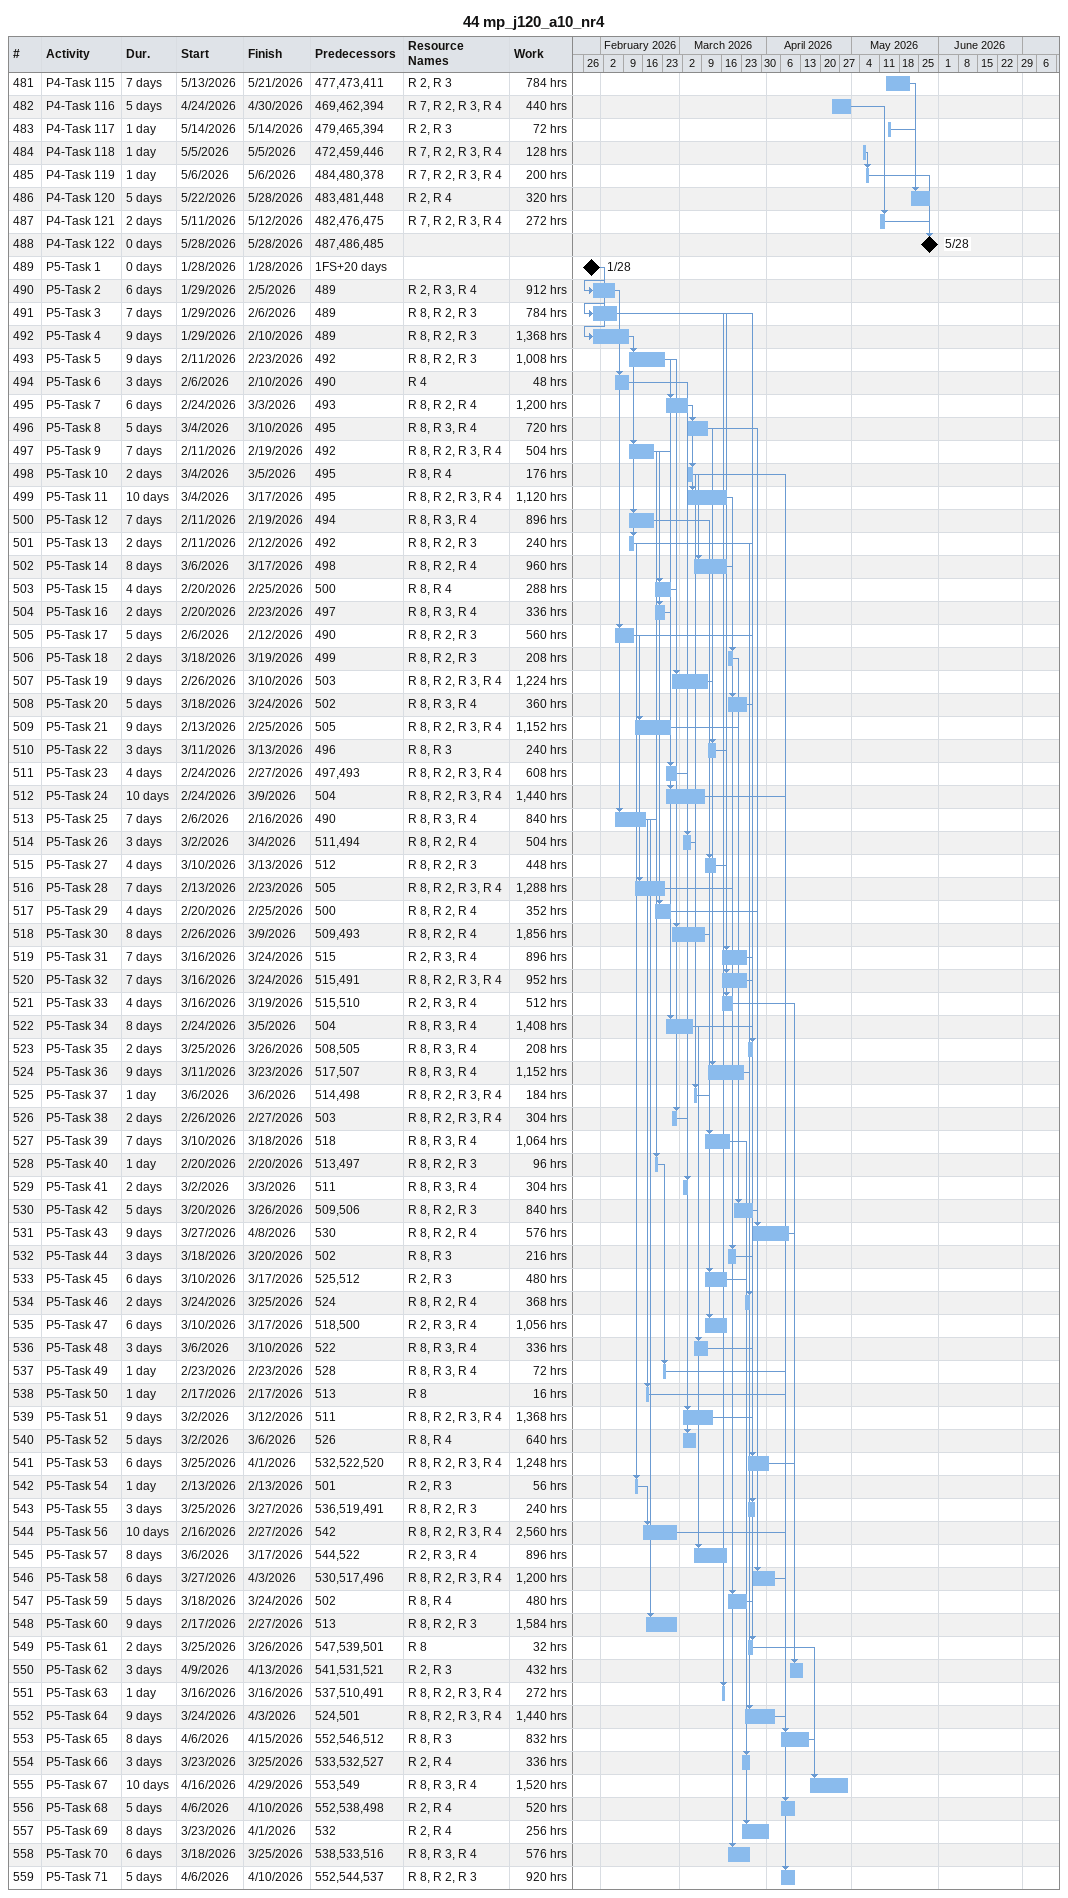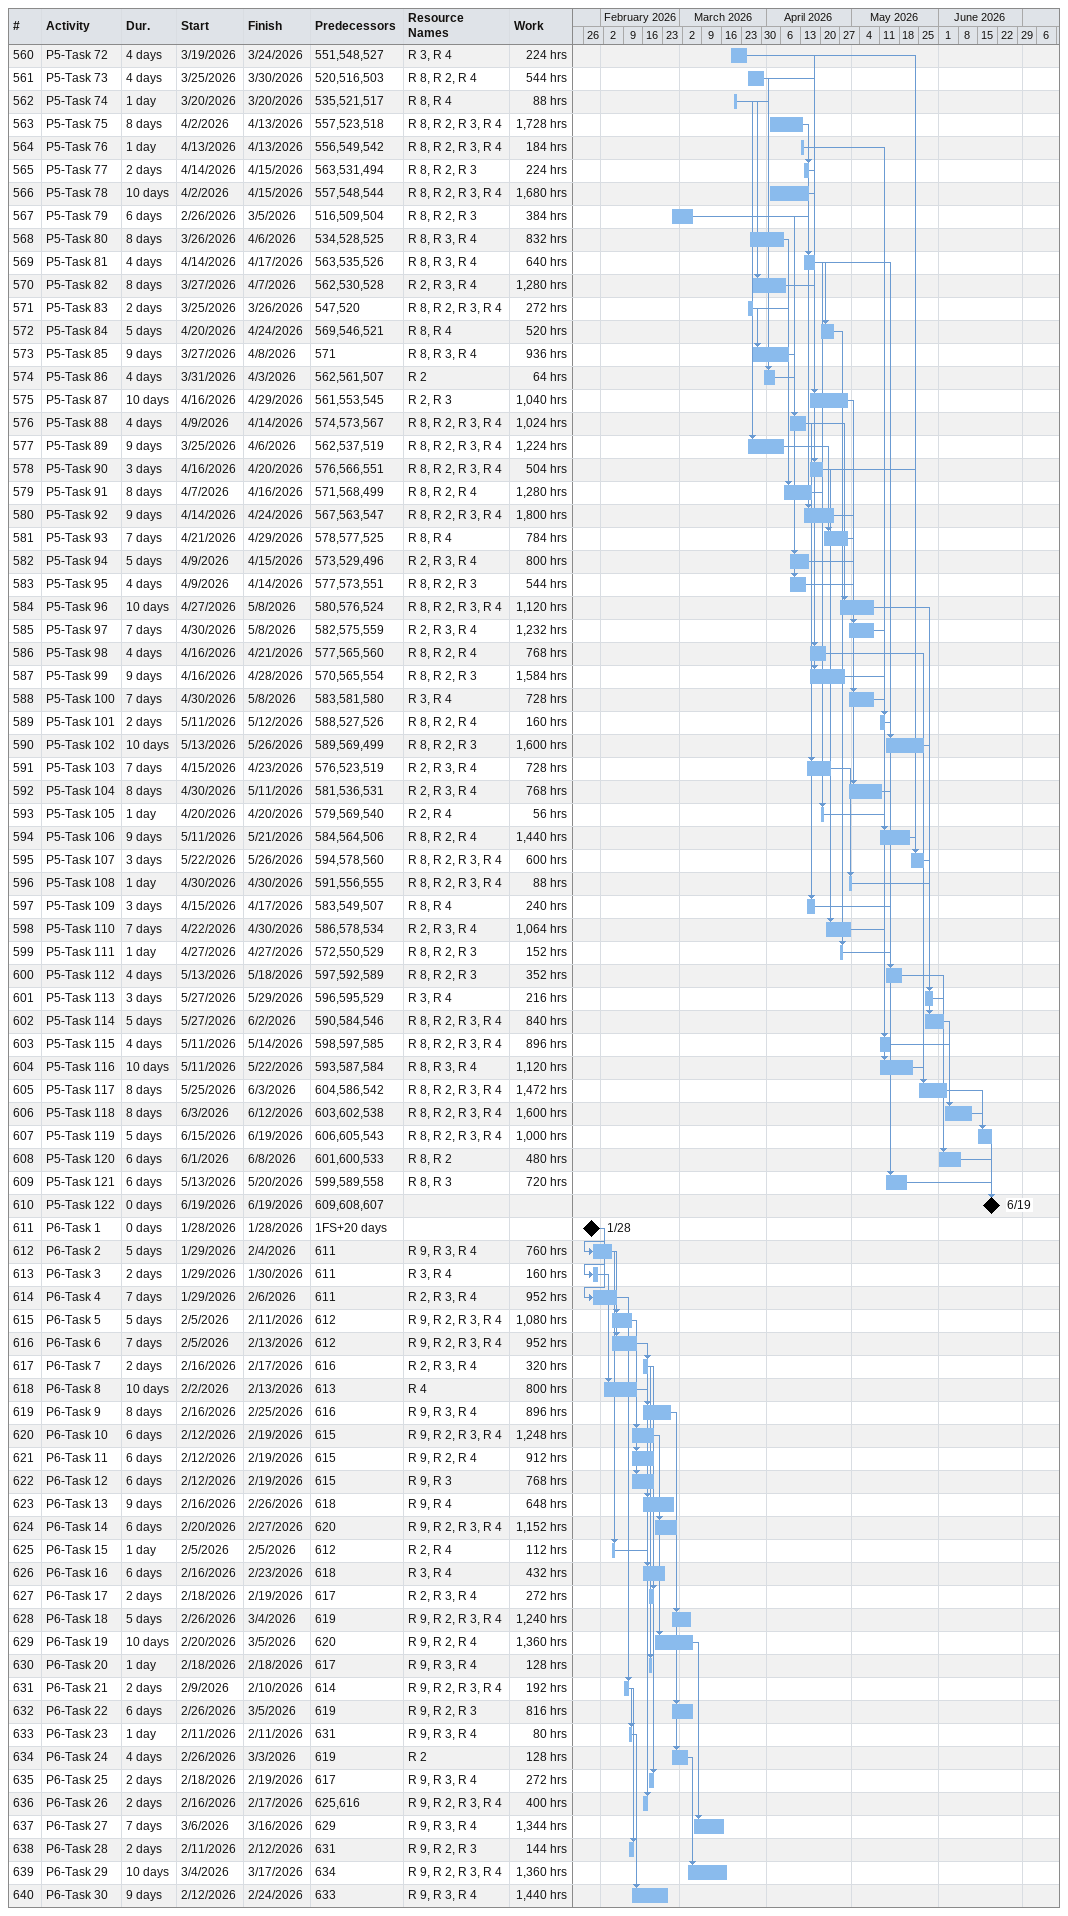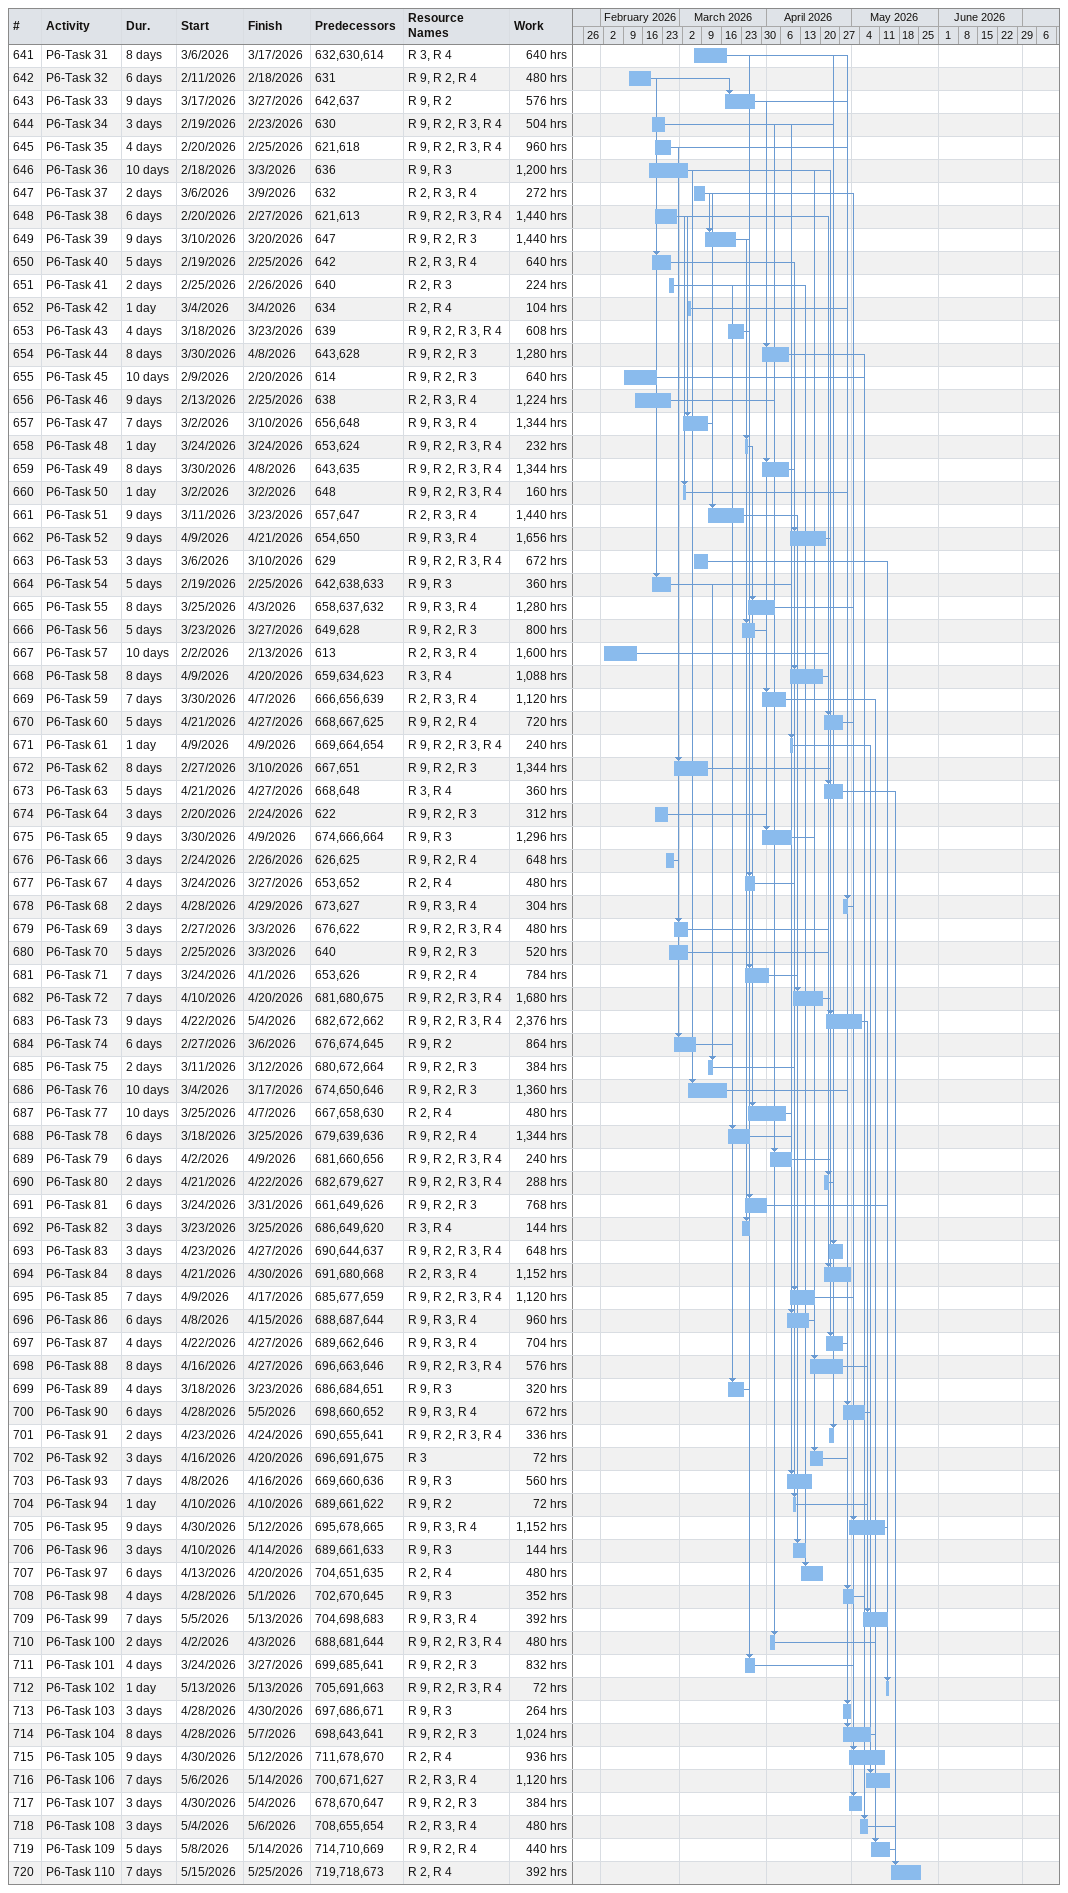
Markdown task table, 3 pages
44 mp_j120_a10_nr4

| ID | Task | Duration | Start | Finish | Predecessors | Resources | Work (h) |
|---|---|---|---|---|---|---|---|
| 481 | P4-Task 115 | 7d | 2026-05-13 | 2026-05-21 | 477, 473, 411 | R 2, R 3 | 784 |
| 482 | P4-Task 116 | 5d | 2026-04-24 | 2026-04-30 | 469, 462, 394 | R 7, R 2, R 3, R 4 | 440 |
| 483 | P4-Task 117 | 1d | 2026-05-14 | 2026-05-14 | 479, 465, 394 | R 2, R 3 | 72 |
| 484 | P4-Task 118 | 1d | 2026-05-05 | 2026-05-05 | 472, 459, 446 | R 7, R 2, R 3, R 4 | 128 |
| 485 | P4-Task 119 | 1d | 2026-05-06 | 2026-05-06 | 484, 480, 378 | R 7, R 2, R 3, R 4 | 200 |
| 486 | P4-Task 120 | 5d | 2026-05-22 | 2026-05-28 | 483, 481, 448 | R 2, R 4 | 320 |
| 487 | P4-Task 121 | 2d | 2026-05-11 | 2026-05-12 | 482, 476, 475 | R 7, R 2, R 3, R 4 | 272 |
| 488 | P4-Task 122 | 0d | 2026-05-28 | 2026-05-28 | 487, 486, 485 |  |  |
| 489 | P5-Task 1 | 0d | 2026-01-28 | 2026-01-28 | 1FS+20d |  |  |
| 490 | P5-Task 2 | 6d | 2026-01-29 | 2026-02-05 | 489 | R 2, R 3, R 4 | 912 |
| 491 | P5-Task 3 | 7d | 2026-01-29 | 2026-02-06 | 489 | R 8, R 2, R 3 | 784 |
| 492 | P5-Task 4 | 9d | 2026-01-29 | 2026-02-10 | 489 | R 8, R 2, R 3 | 1368 |
| 493 | P5-Task 5 | 9d | 2026-02-11 | 2026-02-23 | 492 | R 8, R 2, R 3 | 1008 |
| 494 | P5-Task 6 | 3d | 2026-02-06 | 2026-02-10 | 490 | R 4 | 48 |
| 495 | P5-Task 7 | 6d | 2026-02-24 | 2026-03-03 | 493 | R 8, R 2, R 4 | 1200 |
| 496 | P5-Task 8 | 5d | 2026-03-04 | 2026-03-10 | 495 | R 8, R 3, R 4 | 720 |
| 497 | P5-Task 9 | 7d | 2026-02-11 | 2026-02-19 | 492 | R 8, R 2, R 3, R 4 | 504 |
| 498 | P5-Task 10 | 2d | 2026-03-04 | 2026-03-05 | 495 | R 8, R 4 | 176 |
| 499 | P5-Task 11 | 10d | 2026-03-04 | 2026-03-17 | 495 | R 8, R 2, R 3, R 4 | 1120 |
| 500 | P5-Task 12 | 7d | 2026-02-11 | 2026-02-19 | 494 | R 8, R 3, R 4 | 896 |
| 501 | P5-Task 13 | 2d | 2026-02-11 | 2026-02-12 | 492 | R 8, R 2, R 3 | 240 |
| 502 | P5-Task 14 | 8d | 2026-03-06 | 2026-03-17 | 498 | R 8, R 2, R 4 | 960 |
| 503 | P5-Task 15 | 4d | 2026-02-20 | 2026-02-25 | 500 | R 8, R 4 | 288 |
| 504 | P5-Task 16 | 2d | 2026-02-20 | 2026-02-23 | 497 | R 8, R 3, R 4 | 336 |
| 505 | P5-Task 17 | 5d | 2026-02-06 | 2026-02-12 | 490 | R 8, R 2, R 3 | 560 |
| 506 | P5-Task 18 | 2d | 2026-03-18 | 2026-03-19 | 499 | R 8, R 2, R 3 | 208 |
| 507 | P5-Task 19 | 9d | 2026-02-26 | 2026-03-10 | 503 | R 8, R 2, R 3, R 4 | 1224 |
| 508 | P5-Task 20 | 5d | 2026-03-18 | 2026-03-24 | 502 | R 8, R 3, R 4 | 360 |
| 509 | P5-Task 21 | 9d | 2026-02-13 | 2026-02-25 | 505 | R 8, R 2, R 3, R 4 | 1152 |
| 510 | P5-Task 22 | 3d | 2026-03-11 | 2026-03-13 | 496 | R 8, R 3 | 240 |
| 511 | P5-Task 23 | 4d | 2026-02-24 | 2026-02-27 | 497, 493 | R 8, R 2, R 3, R 4 | 608 |
| 512 | P5-Task 24 | 10d | 2026-02-24 | 2026-03-09 | 504 | R 8, R 2, R 3, R 4 | 1440 |
| 513 | P5-Task 25 | 7d | 2026-02-06 | 2026-02-16 | 490 | R 8, R 3, R 4 | 840 |
| 514 | P5-Task 26 | 3d | 2026-03-02 | 2026-03-04 | 511, 494 | R 8, R 2, R 4 | 504 |
| 515 | P5-Task 27 | 4d | 2026-03-10 | 2026-03-13 | 512 | R 8, R 2, R 3 | 448 |
| 516 | P5-Task 28 | 7d | 2026-02-13 | 2026-02-23 | 505 | R 8, R 2, R 3, R 4 | 1288 |
| 517 | P5-Task 29 | 4d | 2026-02-20 | 2026-02-25 | 500 | R 8, R 2, R 4 | 352 |
| 518 | P5-Task 30 | 8d | 2026-02-26 | 2026-03-09 | 509, 493 | R 8, R 2, R 4 | 1856 |
| 519 | P5-Task 31 | 7d | 2026-03-16 | 2026-03-24 | 515 | R 2, R 3, R 4 | 896 |
| 520 | P5-Task 32 | 7d | 2026-03-16 | 2026-03-24 | 515, 491 | R 8, R 2, R 3, R 4 | 952 |
| 521 | P5-Task 33 | 4d | 2026-03-16 | 2026-03-19 | 515, 510 | R 2, R 3, R 4 | 512 |
| 522 | P5-Task 34 | 8d | 2026-02-24 | 2026-03-05 | 504 | R 8, R 3, R 4 | 1408 |
| 523 | P5-Task 35 | 2d | 2026-03-25 | 2026-03-26 | 508, 505 | R 8, R 3, R 4 | 208 |
| 524 | P5-Task 36 | 9d | 2026-03-11 | 2026-03-23 | 517, 507 | R 8, R 3, R 4 | 1152 |
| 525 | P5-Task 37 | 1d | 2026-03-06 | 2026-03-06 | 514, 498 | R 8, R 2, R 3, R 4 | 184 |
| 526 | P5-Task 38 | 2d | 2026-02-26 | 2026-02-27 | 503 | R 8, R 2, R 3, R 4 | 304 |
| 527 | P5-Task 39 | 7d | 2026-03-10 | 2026-03-18 | 518 | R 8, R 3, R 4 | 1064 |
| 528 | P5-Task 40 | 1d | 2026-02-20 | 2026-02-20 | 513, 497 | R 8, R 2, R 3 | 96 |
| 529 | P5-Task 41 | 2d | 2026-03-02 | 2026-03-03 | 511 | R 8, R 3, R 4 | 304 |
| 530 | P5-Task 42 | 5d | 2026-03-20 | 2026-03-26 | 509, 506 | R 8, R 2, R 3 | 840 |
| 531 | P5-Task 43 | 9d | 2026-03-27 | 2026-04-08 | 530 | R 8, R 2, R 4 | 576 |
| 532 | P5-Task 44 | 3d | 2026-03-18 | 2026-03-20 | 502 | R 8, R 3 | 216 |
| 533 | P5-Task 45 | 6d | 2026-03-10 | 2026-03-17 | 525, 512 | R 2, R 3 | 480 |
| 534 | P5-Task 46 | 2d | 2026-03-24 | 2026-03-25 | 524 | R 8, R 2, R 4 | 368 |
| 535 | P5-Task 47 | 6d | 2026-03-10 | 2026-03-17 | 518, 500 | R 2, R 3, R 4 | 1056 |
| 536 | P5-Task 48 | 3d | 2026-03-06 | 2026-03-10 | 522 | R 8, R 3, R 4 | 336 |
| 537 | P5-Task 49 | 1d | 2026-02-23 | 2026-02-23 | 528 | R 8, R 3, R 4 | 72 |
| 538 | P5-Task 50 | 1d | 2026-02-17 | 2026-02-17 | 513 | R 8 | 16 |
| 539 | P5-Task 51 | 9d | 2026-03-02 | 2026-03-12 | 511 | R 8, R 2, R 3, R 4 | 1368 |
| 540 | P5-Task 52 | 5d | 2026-03-02 | 2026-03-06 | 526 | R 8, R 4 | 640 |
| 541 | P5-Task 53 | 6d | 2026-03-25 | 2026-04-01 | 532, 522, 520 | R 8, R 2, R 3, R 4 | 1248 |
| 542 | P5-Task 54 | 1d | 2026-02-13 | 2026-02-13 | 501 | R 2, R 3 | 56 |
| 543 | P5-Task 55 | 3d | 2026-03-25 | 2026-03-27 | 536, 519, 491 | R 8, R 2, R 3 | 240 |
| 544 | P5-Task 56 | 10d | 2026-02-16 | 2026-02-27 | 542 | R 8, R 2, R 3, R 4 | 2560 |
| 545 | P5-Task 57 | 8d | 2026-03-06 | 2026-03-17 | 544, 522 | R 2, R 3, R 4 | 896 |
| 546 | P5-Task 58 | 6d | 2026-03-27 | 2026-04-03 | 530, 517, 496 | R 8, R 2, R 3, R 4 | 1200 |
| 547 | P5-Task 59 | 5d | 2026-03-18 | 2026-03-24 | 502 | R 8, R 4 | 480 |
| 548 | P5-Task 60 | 9d | 2026-02-17 | 2026-02-27 | 513 | R 8, R 2, R 3 | 1584 |
| 549 | P5-Task 61 | 2d | 2026-03-25 | 2026-03-26 | 547, 539, 501 | R 8 | 32 |
| 550 | P5-Task 62 | 3d | 2026-04-09 | 2026-04-13 | 541, 531, 521 | R 2, R 3 | 432 |
| 551 | P5-Task 63 | 1d | 2026-03-16 | 2026-03-16 | 537, 510, 491 | R 8, R 2, R 3, R 4 | 272 |
| 552 | P5-Task 64 | 9d | 2026-03-24 | 2026-04-03 | 524, 501 | R 8, R 2, R 3, R 4 | 1440 |
| 553 | P5-Task 65 | 8d | 2026-04-06 | 2026-04-15 | 552, 546, 512 | R 8, R 3 | 832 |
| 554 | P5-Task 66 | 3d | 2026-03-23 | 2026-03-25 | 533, 532, 527 | R 2, R 4 | 336 |
| 555 | P5-Task 67 | 10d | 2026-04-16 | 2026-04-29 | 553, 549 | R 8, R 3, R 4 | 1520 |
| 556 | P5-Task 68 | 5d | 2026-04-06 | 2026-04-10 | 552, 538, 498 | R 2, R 4 | 520 |
| 557 | P5-Task 69 | 8d | 2026-03-23 | 2026-04-01 | 532 | R 2, R 4 | 256 |
| 558 | P5-Task 70 | 6d | 2026-03-18 | 2026-03-25 | 538, 533, 516 | R 8, R 3, R 4 | 576 |
| 559 | P5-Task 71 | 5d | 2026-04-06 | 2026-04-10 | 552, 544, 537 | R 8, R 2, R 3 | 920 |
| 560 | P5-Task 72 | 4d | 2026-03-19 | 2026-03-24 | 551, 548, 527 | R 3, R 4 | 224 |
| 561 | P5-Task 73 | 4d | 2026-03-25 | 2026-03-30 | 520, 516, 503 | R 8, R 2, R 4 | 544 |
| 562 | P5-Task 74 | 1d | 2026-03-20 | 2026-03-20 | 535, 521, 517 | R 8, R 4 | 88 |
| 563 | P5-Task 75 | 8d | 2026-04-02 | 2026-04-13 | 557, 523, 518 | R 8, R 2, R 3, R 4 | 1728 |
| 564 | P5-Task 76 | 1d | 2026-04-13 | 2026-04-13 | 556, 549, 542 | R 8, R 2, R 3, R 4 | 184 |
| 565 | P5-Task 77 | 2d | 2026-04-14 | 2026-04-15 | 563, 531, 494 | R 8, R 2, R 3 | 224 |
| 566 | P5-Task 78 | 10d | 2026-04-02 | 2026-04-15 | 557, 548, 544 | R 8, R 2, R 3, R 4 | 1680 |
| 567 | P5-Task 79 | 6d | 2026-02-26 | 2026-03-05 | 516, 509, 504 | R 8, R 2, R 3 | 384 |
| 568 | P5-Task 80 | 8d | 2026-03-26 | 2026-04-06 | 534, 528, 525 | R 8, R 3, R 4 | 832 |
| 569 | P5-Task 81 | 4d | 2026-04-14 | 2026-04-17 | 563, 535, 526 | R 8, R 3, R 4 | 640 |
| 570 | P5-Task 82 | 8d | 2026-03-27 | 2026-04-07 | 562, 530, 528 | R 2, R 3, R 4 | 1280 |
| 571 | P5-Task 83 | 2d | 2026-03-25 | 2026-03-26 | 547, 520 | R 8, R 2, R 3, R 4 | 272 |
| 572 | P5-Task 84 | 5d | 2026-04-20 | 2026-04-24 | 569, 546, 521 | R 8, R 4 | 520 |
| 573 | P5-Task 85 | 9d | 2026-03-27 | 2026-04-08 | 571 | R 8, R 3, R 4 | 936 |
| 574 | P5-Task 86 | 4d | 2026-03-31 | 2026-04-03 | 562, 561, 507 | R 2 | 64 |
| 575 | P5-Task 87 | 10d | 2026-04-16 | 2026-04-29 | 561, 553, 545 | R 2, R 3 | 1040 |
| 576 | P5-Task 88 | 4d | 2026-04-09 | 2026-04-14 | 574, 573, 567 | R 8, R 2, R 3, R 4 | 1024 |
| 577 | P5-Task 89 | 9d | 2026-03-25 | 2026-04-06 | 562, 537, 519 | R 8, R 2, R 3, R 4 | 1224 |
| 578 | P5-Task 90 | 3d | 2026-04-16 | 2026-04-20 | 576, 566, 551 | R 8, R 2, R 3, R 4 | 504 |
| 579 | P5-Task 91 | 8d | 2026-04-07 | 2026-04-16 | 571, 568, 499 | R 8, R 2, R 4 | 1280 |
| 580 | P5-Task 92 | 9d | 2026-04-14 | 2026-04-24 | 567, 563, 547 | R 8, R 2, R 3, R 4 | 1800 |
| 581 | P5-Task 93 | 7d | 2026-04-21 | 2026-04-29 | 578, 577, 525 | R 8, R 4 | 784 |
| 582 | P5-Task 94 | 5d | 2026-04-09 | 2026-04-15 | 573, 529, 496 | R 2, R 3, R 4 | 800 |
| 583 | P5-Task 95 | 4d | 2026-04-09 | 2026-04-14 | 577, 573, 551 | R 8, R 2, R 3 | 544 |
| 584 | P5-Task 96 | 10d | 2026-04-27 | 2026-05-08 | 580, 576, 524 | R 8, R 2, R 3, R 4 | 1120 |
| 585 | P5-Task 97 | 7d | 2026-04-30 | 2026-05-08 | 582, 575, 559 | R 2, R 3, R 4 | 1232 |
| 586 | P5-Task 98 | 4d | 2026-04-16 | 2026-04-21 | 577, 565, 560 | R 8, R 2, R 4 | 768 |
| 587 | P5-Task 99 | 9d | 2026-04-16 | 2026-04-28 | 570, 565, 554 | R 8, R 2, R 3 | 1584 |
| 588 | P5-Task 100 | 7d | 2026-04-30 | 2026-05-08 | 583, 581, 580 | R 3, R 4 | 728 |
| 589 | P5-Task 101 | 2d | 2026-05-11 | 2026-05-12 | 588, 527, 526 | R 8, R 2, R 4 | 160 |
| 590 | P5-Task 102 | 10d | 2026-05-13 | 2026-05-26 | 589, 569, 499 | R 8, R 2, R 3 | 1600 |
| 591 | P5-Task 103 | 7d | 2026-04-15 | 2026-04-23 | 576, 523, 519 | R 2, R 3, R 4 | 728 |
| 592 | P5-Task 104 | 8d | 2026-04-30 | 2026-05-11 | 581, 536, 531 | R 2, R 3, R 4 | 768 |
| 593 | P5-Task 105 | 1d | 2026-04-20 | 2026-04-20 | 579, 569, 540 | R 2, R 4 | 56 |
| 594 | P5-Task 106 | 9d | 2026-05-11 | 2026-05-21 | 584, 564, 506 | R 8, R 2, R 4 | 1440 |
| 595 | P5-Task 107 | 3d | 2026-05-22 | 2026-05-26 | 594, 578, 560 | R 8, R 2, R 3, R 4 | 600 |
| 596 | P5-Task 108 | 1d | 2026-04-30 | 2026-04-30 | 591, 556, 555 | R 8, R 2, R 3, R 4 | 88 |
| 597 | P5-Task 109 | 3d | 2026-04-15 | 2026-04-17 | 583, 549, 507 | R 8, R 4 | 240 |
| 598 | P5-Task 110 | 7d | 2026-04-22 | 2026-04-30 | 586, 578, 534 | R 2, R 3, R 4 | 1064 |
| 599 | P5-Task 111 | 1d | 2026-04-27 | 2026-04-27 | 572, 550, 529 | R 8, R 2, R 3 | 152 |
| 600 | P5-Task 112 | 4d | 2026-05-13 | 2026-05-18 | 597, 592, 589 | R 8, R 2, R 3 | 352 |
| 601 | P5-Task 113 | 3d | 2026-05-27 | 2026-05-29 | 596, 595, 529 | R 3, R 4 | 216 |
| 602 | P5-Task 114 | 5d | 2026-05-27 | 2026-06-02 | 590, 584, 546 | R 8, R 2, R 3, R 4 | 840 |
| 603 | P5-Task 115 | 4d | 2026-05-11 | 2026-05-14 | 598, 597, 585 | R 8, R 2, R 3, R 4 | 896 |
| 604 | P5-Task 116 | 10d | 2026-05-11 | 2026-05-22 | 593, 587, 584 | R 8, R 3, R 4 | 1120 |
| 605 | P5-Task 117 | 8d | 2026-05-25 | 2026-06-03 | 604, 586, 542 | R 8, R 2, R 3, R 4 | 1472 |
| 606 | P5-Task 118 | 8d | 2026-06-03 | 2026-06-12 | 603, 602, 538 | R 8, R 2, R 3, R 4 | 1600 |
| 607 | P5-Task 119 | 5d | 2026-06-15 | 2026-06-19 | 606, 605, 543 | R 8, R 2, R 3, R 4 | 1000 |
| 608 | P5-Task 120 | 6d | 2026-06-01 | 2026-06-08 | 601, 600, 533 | R 8, R 2 | 480 |
| 609 | P5-Task 121 | 6d | 2026-05-13 | 2026-05-20 | 599, 589, 558 | R 8, R 3 | 720 |
| 610 | P5-Task 122 | 0d | 2026-06-19 | 2026-06-19 | 609, 608, 607 |  |  |
| 611 | P6-Task 1 | 0d | 2026-01-28 | 2026-01-28 | 1FS+20d |  |  |
| 612 | P6-Task 2 | 5d | 2026-01-29 | 2026-02-04 | 611 | R 9, R 3, R 4 | 760 |
| 613 | P6-Task 3 | 2d | 2026-01-29 | 2026-01-30 | 611 | R 3, R 4 | 160 |
| 614 | P6-Task 4 | 7d | 2026-01-29 | 2026-02-06 | 611 | R 2, R 3, R 4 | 952 |
| 615 | P6-Task 5 | 5d | 2026-02-05 | 2026-02-11 | 612 | R 9, R 2, R 3, R 4 | 1080 |
| 616 | P6-Task 6 | 7d | 2026-02-05 | 2026-02-13 | 612 | R 9, R 2, R 3, R 4 | 952 |
| 617 | P6-Task 7 | 2d | 2026-02-16 | 2026-02-17 | 616 | R 2, R 3, R 4 | 320 |
| 618 | P6-Task 8 | 10d | 2026-02-02 | 2026-02-13 | 613 | R 4 | 800 |
| 619 | P6-Task 9 | 8d | 2026-02-16 | 2026-02-25 | 616 | R 9, R 3, R 4 | 896 |
| 620 | P6-Task 10 | 6d | 2026-02-12 | 2026-02-19 | 615 | R 9, R 2, R 3, R 4 | 1248 |
| 621 | P6-Task 11 | 6d | 2026-02-12 | 2026-02-19 | 615 | R 9, R 2, R 4 | 912 |
| 622 | P6-Task 12 | 6d | 2026-02-12 | 2026-02-19 | 615 | R 9, R 3 | 768 |
| 623 | P6-Task 13 | 9d | 2026-02-16 | 2026-02-26 | 618 | R 9, R 4 | 648 |
| 624 | P6-Task 14 | 6d | 2026-02-20 | 2026-02-27 | 620 | R 9, R 2, R 3, R 4 | 1152 |
| 625 | P6-Task 15 | 1d | 2026-02-05 | 2026-02-05 | 612 | R 2, R 4 | 112 |
| 626 | P6-Task 16 | 6d | 2026-02-16 | 2026-02-23 | 618 | R 3, R 4 | 432 |
| 627 | P6-Task 17 | 2d | 2026-02-18 | 2026-02-19 | 617 | R 2, R 3, R 4 | 272 |
| 628 | P6-Task 18 | 5d | 2026-02-26 | 2026-03-04 | 619 | R 9, R 2, R 3, R 4 | 1240 |
| 629 | P6-Task 19 | 10d | 2026-02-20 | 2026-03-05 | 620 | R 9, R 2, R 4 | 1360 |
| 630 | P6-Task 20 | 1d | 2026-02-18 | 2026-02-18 | 617 | R 9, R 3, R 4 | 128 |
| 631 | P6-Task 21 | 2d | 2026-02-09 | 2026-02-10 | 614 | R 9, R 2, R 3, R 4 | 192 |
| 632 | P6-Task 22 | 6d | 2026-02-26 | 2026-03-05 | 619 | R 9, R 2, R 3 | 816 |
| 633 | P6-Task 23 | 1d | 2026-02-11 | 2026-02-11 | 631 | R 9, R 3, R 4 | 80 |
| 634 | P6-Task 24 | 4d | 2026-02-26 | 2026-03-03 | 619 | R 2 | 128 |
| 635 | P6-Task 25 | 2d | 2026-02-18 | 2026-02-19 | 617 | R 9, R 3, R 4 | 272 |
| 636 | P6-Task 26 | 2d | 2026-02-16 | 2026-02-17 | 625, 616 | R 9, R 2, R 3, R 4 | 400 |
| 637 | P6-Task 27 | 7d | 2026-03-06 | 2026-03-16 | 629 | R 9, R 3, R 4 | 1344 |
| 638 | P6-Task 28 | 2d | 2026-02-11 | 2026-02-12 | 631 | R 9, R 2, R 3 | 144 |
| 639 | P6-Task 29 | 10d | 2026-03-04 | 2026-03-17 | 634 | R 9, R 2, R 3, R 4 | 1360 |
| 640 | P6-Task 30 | 9d | 2026-02-12 | 2026-02-24 | 633 | R 9, R 3, R 4 | 1440 |
| 641 | P6-Task 31 | 8d | 2026-03-06 | 2026-03-17 | 632, 630, 614 | R 3, R 4 | 640 |
| 642 | P6-Task 32 | 6d | 2026-02-11 | 2026-02-18 | 631 | R 9, R 2, R 4 | 480 |
| 643 | P6-Task 33 | 9d | 2026-03-17 | 2026-03-27 | 642, 637 | R 9, R 2 | 576 |
| 644 | P6-Task 34 | 3d | 2026-02-19 | 2026-02-23 | 630 | R 9, R 2, R 3, R 4 | 504 |
| 645 | P6-Task 35 | 4d | 2026-02-20 | 2026-02-25 | 621, 618 | R 9, R 2, R 3, R 4 | 960 |
| 646 | P6-Task 36 | 10d | 2026-02-18 | 2026-03-03 | 636 | R 9, R 3 | 1200 |
| 647 | P6-Task 37 | 2d | 2026-03-06 | 2026-03-09 | 632 | R 2, R 3, R 4 | 272 |
| 648 | P6-Task 38 | 6d | 2026-02-20 | 2026-02-27 | 621, 613 | R 9, R 2, R 3, R 4 | 1440 |
| 649 | P6-Task 39 | 9d | 2026-03-10 | 2026-03-20 | 647 | R 9, R 2, R 3 | 1440 |
| 650 | P6-Task 40 | 5d | 2026-02-19 | 2026-02-25 | 642 | R 2, R 3, R 4 | 640 |
| 651 | P6-Task 41 | 2d | 2026-02-25 | 2026-02-26 | 640 | R 2, R 3 | 224 |
| 652 | P6-Task 42 | 1d | 2026-03-04 | 2026-03-04 | 634 | R 2, R 4 | 104 |
| 653 | P6-Task 43 | 4d | 2026-03-18 | 2026-03-23 | 639 | R 9, R 2, R 3, R 4 | 608 |
| 654 | P6-Task 44 | 8d | 2026-03-30 | 2026-04-08 | 643, 628 | R 9, R 2, R 3 | 1280 |
| 655 | P6-Task 45 | 10d | 2026-02-09 | 2026-02-20 | 614 | R 9, R 2, R 3 | 640 |
| 656 | P6-Task 46 | 9d | 2026-02-13 | 2026-02-25 | 638 | R 2, R 3, R 4 | 1224 |
| 657 | P6-Task 47 | 7d | 2026-03-02 | 2026-03-10 | 656, 648 | R 9, R 3, R 4 | 1344 |
| 658 | P6-Task 48 | 1d | 2026-03-24 | 2026-03-24 | 653, 624 | R 9, R 2, R 3, R 4 | 232 |
| 659 | P6-Task 49 | 8d | 2026-03-30 | 2026-04-08 | 643, 635 | R 9, R 2, R 3, R 4 | 1344 |
| 660 | P6-Task 50 | 1d | 2026-03-02 | 2026-03-02 | 648 | R 9, R 2, R 3, R 4 | 160 |
| 661 | P6-Task 51 | 9d | 2026-03-11 | 2026-03-23 | 657, 647 | R 2, R 3, R 4 | 1440 |
| 662 | P6-Task 52 | 9d | 2026-04-09 | 2026-04-21 | 654, 650 | R 9, R 3, R 4 | 1656 |
| 663 | P6-Task 53 | 3d | 2026-03-06 | 2026-03-10 | 629 | R 9, R 2, R 3, R 4 | 672 |
| 664 | P6-Task 54 | 5d | 2026-02-19 | 2026-02-25 | 642, 638, 633 | R 9, R 3 | 360 |
| 665 | P6-Task 55 | 8d | 2026-03-25 | 2026-04-03 | 658, 637, 632 | R 9, R 3, R 4 | 1280 |
| 666 | P6-Task 56 | 5d | 2026-03-23 | 2026-03-27 | 649, 628 | R 9, R 2, R 3 | 800 |
| 667 | P6-Task 57 | 10d | 2026-02-02 | 2026-02-13 | 613 | R 2, R 3, R 4 | 1600 |
| 668 | P6-Task 58 | 8d | 2026-04-09 | 2026-04-20 | 659, 634, 623 | R 3, R 4 | 1088 |
| 669 | P6-Task 59 | 7d | 2026-03-30 | 2026-04-07 | 666, 656, 639 | R 2, R 3, R 4 | 1120 |
| 670 | P6-Task 60 | 5d | 2026-04-21 | 2026-04-27 | 668, 667, 625 | R 9, R 2, R 4 | 720 |
| 671 | P6-Task 61 | 1d | 2026-04-09 | 2026-04-09 | 669, 664, 654 | R 9, R 2, R 3, R 4 | 240 |
| 672 | P6-Task 62 | 8d | 2026-02-27 | 2026-03-10 | 667, 651 | R 9, R 2, R 3 | 1344 |
| 673 | P6-Task 63 | 5d | 2026-04-21 | 2026-04-27 | 668, 648 | R 3, R 4 | 360 |
| 674 | P6-Task 64 | 3d | 2026-02-20 | 2026-02-24 | 622 | R 9, R 2, R 3 | 312 |
| 675 | P6-Task 65 | 9d | 2026-03-30 | 2026-04-09 | 674, 666, 664 | R 9, R 3 | 1296 |
| 676 | P6-Task 66 | 3d | 2026-02-24 | 2026-02-26 | 626, 625 | R 9, R 2, R 4 | 648 |
| 677 | P6-Task 67 | 4d | 2026-03-24 | 2026-03-27 | 653, 652 | R 2, R 4 | 480 |
| 678 | P6-Task 68 | 2d | 2026-04-28 | 2026-04-29 | 673, 627 | R 9, R 3, R 4 | 304 |
| 679 | P6-Task 69 | 3d | 2026-02-27 | 2026-03-03 | 676, 622 | R 9, R 2, R 3, R 4 | 480 |
| 680 | P6-Task 70 | 5d | 2026-02-25 | 2026-03-03 | 640 | R 9, R 2, R 3 | 520 |
| 681 | P6-Task 71 | 7d | 2026-03-24 | 2026-04-01 | 653, 626 | R 9, R 2, R 4 | 784 |
| 682 | P6-Task 72 | 7d | 2026-04-10 | 2026-04-20 | 681, 680, 675 | R 9, R 2, R 3, R 4 | 1680 |
| 683 | P6-Task 73 | 9d | 2026-04-22 | 2026-05-04 | 682, 672, 662 | R 9, R 2, R 3, R 4 | 2376 |
| 684 | P6-Task 74 | 6d | 2026-02-27 | 2026-03-06 | 676, 674, 645 | R 9, R 2 | 864 |
| 685 | P6-Task 75 | 2d | 2026-03-11 | 2026-03-12 | 680, 672, 664 | R 9, R 2, R 3 | 384 |
| 686 | P6-Task 76 | 10d | 2026-03-04 | 2026-03-17 | 674, 650, 646 | R 9, R 2, R 3 | 1360 |
| 687 | P6-Task 77 | 10d | 2026-03-25 | 2026-04-07 | 667, 658, 630 | R 2, R 4 | 480 |
| 688 | P6-Task 78 | 6d | 2026-03-18 | 2026-03-25 | 679, 639, 636 | R 9, R 2, R 4 | 1344 |
| 689 | P6-Task 79 | 6d | 2026-04-02 | 2026-04-09 | 681, 660, 656 | R 9, R 2, R 3, R 4 | 240 |
| 690 | P6-Task 80 | 2d | 2026-04-21 | 2026-04-22 | 682, 679, 627 | R 9, R 2, R 3, R 4 | 288 |
| 691 | P6-Task 81 | 6d | 2026-03-24 | 2026-03-31 | 661, 649, 626 | R 9, R 2, R 3 | 768 |
| 692 | P6-Task 82 | 3d | 2026-03-23 | 2026-03-25 | 686, 649, 620 | R 3, R 4 | 144 |
| 693 | P6-Task 83 | 3d | 2026-04-23 | 2026-04-27 | 690, 644, 637 | R 9, R 2, R 3, R 4 | 648 |
| 694 | P6-Task 84 | 8d | 2026-04-21 | 2026-04-30 | 691, 680, 668 | R 2, R 3, R 4 | 1152 |
| 695 | P6-Task 85 | 7d | 2026-04-09 | 2026-04-17 | 685, 677, 659 | R 9, R 2, R 3, R 4 | 1120 |
| 696 | P6-Task 86 | 6d | 2026-04-08 | 2026-04-15 | 688, 687, 644 | R 9, R 3, R 4 | 960 |
| 697 | P6-Task 87 | 4d | 2026-04-22 | 2026-04-27 | 689, 662, 646 | R 9, R 3, R 4 | 704 |
| 698 | P6-Task 88 | 8d | 2026-04-16 | 2026-04-27 | 696, 663, 646 | R 9, R 2, R 3, R 4 | 576 |
| 699 | P6-Task 89 | 4d | 2026-03-18 | 2026-03-23 | 686, 684, 651 | R 9, R 3 | 320 |
| 700 | P6-Task 90 | 6d | 2026-04-28 | 2026-05-05 | 698, 660, 652 | R 9, R 3, R 4 | 672 |
| 701 | P6-Task 91 | 2d | 2026-04-23 | 2026-04-24 | 690, 655, 641 | R 9, R 2, R 3, R 4 | 336 |
| 702 | P6-Task 92 | 3d | 2026-04-16 | 2026-04-20 | 696, 691, 675 | R 3 | 72 |
| 703 | P6-Task 93 | 7d | 2026-04-08 | 2026-04-16 | 669, 660, 636 | R 9, R 3 | 560 |
| 704 | P6-Task 94 | 1d | 2026-04-10 | 2026-04-10 | 689, 661, 622 | R 9, R 2 | 72 |
| 705 | P6-Task 95 | 9d | 2026-04-30 | 2026-05-12 | 695, 678, 665 | R 9, R 3, R 4 | 1152 |
| 706 | P6-Task 96 | 3d | 2026-04-10 | 2026-04-14 | 689, 661, 633 | R 9, R 3 | 144 |
| 707 | P6-Task 97 | 6d | 2026-04-13 | 2026-04-20 | 704, 651, 635 | R 2, R 4 | 480 |
| 708 | P6-Task 98 | 4d | 2026-04-28 | 2026-05-01 | 702, 670, 645 | R 9, R 3 | 352 |
| 709 | P6-Task 99 | 7d | 2026-05-05 | 2026-05-13 | 704, 698, 683 | R 9, R 3, R 4 | 392 |
| 710 | P6-Task 100 | 2d | 2026-04-02 | 2026-04-03 | 688, 681, 644 | R 9, R 2, R 3, R 4 | 480 |
| 711 | P6-Task 101 | 4d | 2026-03-24 | 2026-03-27 | 699, 685, 641 | R 9, R 2, R 3 | 832 |
| 712 | P6-Task 102 | 1d | 2026-05-13 | 2026-05-13 | 705, 691, 663 | R 9, R 2, R 3, R 4 | 72 |
| 713 | P6-Task 103 | 3d | 2026-04-28 | 2026-04-30 | 697, 686, 671 | R 9, R 3 | 264 |
| 714 | P6-Task 104 | 8d | 2026-04-28 | 2026-05-07 | 698, 643, 641 | R 9, R 2, R 3 | 1024 |
| 715 | P6-Task 105 | 9d | 2026-04-30 | 2026-05-12 | 711, 678, 670 | R 2, R 4 | 936 |
| 716 | P6-Task 106 | 7d | 2026-05-06 | 2026-05-14 | 700, 671, 627 | R 2, R 3, R 4 | 1120 |
| 717 | P6-Task 107 | 3d | 2026-04-30 | 2026-05-04 | 678, 670, 647 | R 9, R 2, R 3 | 384 |
| 718 | P6-Task 108 | 3d | 2026-05-04 | 2026-05-06 | 708, 655, 654 | R 2, R 3, R 4 | 480 |
| 719 | P6-Task 109 | 5d | 2026-05-08 | 2026-05-14 | 714, 710, 669 | R 9, R 2, R 4 | 440 |
| 720 | P6-Task 110 | 7d | 2026-05-15 | 2026-05-25 | 719, 718, 673 | R 2, R 4 | 392 |
